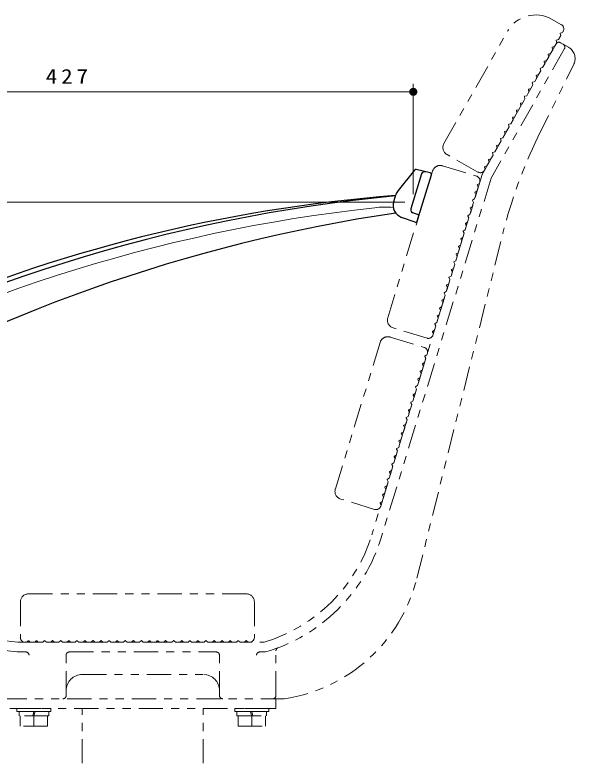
# Model space of a CAD drawing. Units: millimetres on the paper, scale 1:5. Extents: x -385 to 0, y 0 to 267.
# Drawn here: x -206.2 to -136.8, y 124.9 to 217.4 of the extents above; entities that cross this region are included whole.
import ezdxf

# ---------------------------------------------------------------- set-up
doc = ezdxf.new("R2010")
doc.units = ezdxf.units.MM
doc.linetypes.add('USER3', pattern=[8, 3, -1, 1, -1, 1, -1])
doc.layers.add('1_5', color=3, linetype='USER3', lineweight=13)
doc.styles.add('ＭＳ ゴシック', font='')
doc.styles.get('ＭＳ ゴシック').set_extended_font_data('MS Gothic')

# ---------------------------------------------------------------- blocks, each defined once
blk = doc.blocks.new('filled_dot')
at = {"color": 0, "linetype": 'Continuous', "lineweight": -2, "const_width": 1.25}
blk.add_lwpolyline([(-0.625, 0, 1), (0.625, 0, 1)], format="xyb", close=True, dxfattribs=at)

msp = doc.modelspace()

# ---------------------------------------------------------------- linework, layer by layer
at = {"layer": '1_5'}
for p, q in [((-139.703, 216.851), (-138.485, 216.162)), ((-153.033, 201.414), (-145.154, 215.34)), ((-138.566, 214.8), (-138.837, 214.322)), ((-138.566, 214.8), (-138.635, 215.049)), ((-138.593, 215.123), (-138.344, 215.192)), ((-138.258, 215.344), (-138.344, 215.192)), ((-139.058, 213.93), (-139.329, 213.451)), ((-139.058, 213.93), (-139.127, 214.179)), ((-139.085, 214.253), (-138.837, 214.322)), ((-139.551, 213.06), (-139.822, 212.581)), ((-139.551, 213.06), (-139.619, 213.308)), ((-139.578, 213.382), (-139.329, 213.451)), ((-140.043, 212.189), (-140.314, 211.71)), ((-140.043, 212.189), (-140.112, 212.438)), ((-140.07, 212.512), (-139.822, 212.581)), ((-140.535, 211.319), (-140.806, 210.84)), ((-140.535, 211.319), (-140.604, 211.568)), ((-140.563, 211.642), (-140.314, 211.71)), ((-141.028, 210.449), (-141.299, 209.97)), ((-141.028, 210.449), (-141.097, 210.697)), ((-141.055, 210.771), (-140.806, 210.84)), ((-142.04, 209.03), (-141.791, 209.099)), ((-141.52, 209.578), (-141.791, 209.099)), ((-141.52, 209.578), (-141.589, 209.827)), ((-141.547, 209.901), (-141.299, 209.97)), ((-142.532, 208.16), (-142.284, 208.229)), ((-142.013, 208.708), (-142.284, 208.229)), ((-142.013, 208.708), (-142.082, 208.957)), ((-142.997, 206.967), (-143.066, 207.216)), ((-143.025, 207.29), (-142.776, 207.359)), ((-142.505, 207.838), (-142.776, 207.359)), ((-142.505, 207.838), (-142.574, 208.086)), ((-143.559, 206.346), (-143.49, 206.097)), ((-143.268, 206.488), (-143.517, 206.419)), ((-143.268, 206.488), (-143.133, 206.728)), ((-142.997, 206.967), (-143.133, 206.728)), ((-144.051, 205.475), (-143.982, 205.227)), ((-143.761, 205.618), (-144.01, 205.549)), ((-143.761, 205.618), (-143.49, 206.097)), ((-144.544, 204.605), (-144.475, 204.356)), ((-144.253, 204.748), (-144.502, 204.679)), ((-144.253, 204.748), (-143.982, 205.227)), ((-145.036, 203.734), (-144.967, 203.486)), ((-144.746, 203.877), (-144.994, 203.808)), ((-144.746, 203.877), (-144.475, 204.356)), ((-145.731, 202.137), (-145.46, 202.615)), ((-145.529, 202.864), (-145.46, 202.615)), ((-145.238, 203.007), (-145.487, 202.938)), ((-145.238, 203.007), (-144.967, 203.486)), ((-146.223, 201.266), (-145.952, 201.745)), ((-146.021, 201.994), (-145.952, 201.745)), ((-145.731, 202.137), (-145.979, 202.068)), ((-146.715, 200.396), (-146.444, 200.875)), ((-146.513, 201.123), (-146.444, 200.875)), ((-146.223, 201.266), (-146.472, 201.197)), ((-148.826, 197.885), (-152.655, 200.051)), ((-147.208, 199.525), (-146.937, 200.004)), ((-147.006, 200.253), (-146.937, 200.004)), ((-146.715, 200.396), (-146.964, 200.327)), ((-147.7, 198.655), (-147.429, 199.134)), ((-147.498, 199.383), (-147.429, 199.134)), ((-147.208, 199.525), (-147.456, 199.457)), ((-160.006, 179.835), (-154.451, 198.004)), ((-153.202, 198.668), (-148.994, 197.382)), ((-148.008, 198.111), (-147.922, 198.264)), ((-147.991, 198.512), (-147.922, 198.264)), ((-147.7, 198.655), (-147.949, 198.586)), ((-148.778, 196.035), (-148.9, 196.263)), ((-148.875, 196.344), (-148.647, 196.465)), ((-148.596, 196.633), (-148.647, 196.465)), ((-149.071, 195.079), (-149.192, 195.307)), ((-149.167, 195.388), (-148.939, 195.509)), ((-148.778, 196.035), (-148.939, 195.509)), ((-149.363, 194.123), (-149.484, 194.35)), ((-149.46, 194.432), (-149.232, 194.553)), ((-149.071, 195.079), (-149.232, 194.553)), ((-149.656, 193.166), (-149.777, 193.394)), ((-149.752, 193.475), (-149.524, 193.596)), ((-149.363, 194.123), (-149.524, 193.596)), ((-149.948, 192.21), (-150.069, 192.438)), ((-150.044, 192.519), (-149.816, 192.64)), ((-149.656, 193.166), (-149.816, 192.64)), ((-150.24, 191.254), (-150.361, 191.481)), ((-150.337, 191.563), (-150.109, 191.684)), ((-149.948, 192.21), (-150.109, 191.684)), ((-150.629, 190.606), (-150.401, 190.727)), ((-150.24, 191.254), (-150.401, 190.727)), ((-150.921, 189.65), (-150.694, 189.771)), ((-150.533, 190.297), (-150.694, 189.771)), ((-150.533, 190.297), (-150.654, 190.525)), ((-151.214, 188.694), (-150.986, 188.815)), ((-150.825, 189.341), (-150.986, 188.815)), ((-150.825, 189.341), (-150.946, 189.569)), ((-151.506, 187.737), (-151.278, 187.859)), ((-151.117, 188.385), (-151.278, 187.859)), ((-151.117, 188.385), (-151.239, 188.613)), ((-151.571, 186.902), (-151.799, 186.781)), ((-151.571, 186.902), (-151.49, 187.165)), ((-151.41, 187.428), (-151.531, 187.656)), ((-151.41, 187.428), (-151.49, 187.165)), ((-151.863, 185.946), (-152.091, 185.825)), ((-151.863, 185.946), (-151.702, 186.472)), ((-151.823, 186.7), (-151.702, 186.472)), ((-152.155, 184.99), (-151.995, 185.516)), ((-152.116, 185.744), (-151.995, 185.516)), ((-152.448, 184.033), (-152.287, 184.56)), ((-152.408, 184.787), (-152.287, 184.56)), ((-152.155, 184.99), (-152.383, 184.868)), ((-152.74, 183.077), (-152.579, 183.603)), ((-152.7, 183.831), (-152.579, 183.603)), ((-152.448, 184.033), (-152.676, 183.912)), ((-153.033, 182.121), (-152.872, 182.647)), ((-152.993, 182.875), (-152.872, 182.647)), ((-152.74, 183.077), (-152.968, 182.956)), ((-153.325, 181.164), (-153.164, 181.691)), ((-153.285, 181.918), (-153.164, 181.691)), ((-153.033, 182.121), (-153.26, 182)), ((-153.617, 180.208), (-153.456, 180.734)), ((-153.578, 180.962), (-153.456, 180.734)), ((-153.325, 181.164), (-153.553, 181.043)), ((-153.91, 179.252), (-153.749, 179.778)), ((-153.87, 180.006), (-153.749, 179.778)), ((-153.617, 180.208), (-153.845, 180.087)), ((-155.134, 177.3), (-159.342, 178.586)), ((-154.202, 178.295), (-154.041, 178.822)), ((-154.162, 179.05), (-154.041, 178.822)), ((-153.91, 179.252), (-154.137, 179.131)), ((-154.455, 178.093), (-154.334, 177.865)), ((-154.202, 178.295), (-154.43, 178.174)), ((-154.385, 177.698), (-154.334, 177.865)), ((-166.496, 158.605), (-160.941, 176.774)), ((-159.693, 177.438), (-155.485, 176.152)), ((-155.269, 174.805), (-155.39, 175.033)), ((-155.365, 175.114), (-155.138, 175.235)), ((-155.086, 175.403), (-155.138, 175.235)), ((-155.562, 173.849), (-155.683, 174.077)), ((-155.658, 174.158), (-155.43, 174.279)), ((-155.269, 174.805), (-155.43, 174.279)), ((-155.854, 172.893), (-155.975, 173.12)), ((-155.95, 173.202), (-155.722, 173.323)), ((-155.562, 173.849), (-155.722, 173.323)), ((-156.146, 171.936), (-156.267, 172.164)), ((-156.243, 172.245), (-156.015, 172.366)), ((-155.854, 172.893), (-156.015, 172.366)), ((-156.439, 170.98), (-156.56, 171.208)), ((-156.535, 171.289), (-156.307, 171.41)), ((-156.146, 171.936), (-156.307, 171.41)), ((-156.731, 170.024), (-156.852, 170.252)), ((-156.827, 170.333), (-156.6, 170.454)), ((-156.439, 170.98), (-156.6, 170.454)), ((-157.023, 169.067), (-157.144, 169.295)), ((-157.12, 169.376), (-156.892, 169.497)), ((-156.731, 170.024), (-156.892, 169.497)), ((-157.412, 168.42), (-157.184, 168.541)), ((-157.023, 169.067), (-157.184, 168.541)), ((-157.704, 167.464), (-157.477, 167.585)), ((-157.316, 168.111), (-157.477, 167.585)), ((-157.316, 168.111), (-157.437, 168.339)), ((-157.997, 166.507), (-157.769, 166.629)), ((-157.608, 167.155), (-157.769, 166.629)), ((-157.608, 167.155), (-157.729, 167.383)), ((-158.061, 165.672), (-158.289, 165.551)), ((-158.061, 165.672), (-157.981, 165.935)), ((-157.9, 166.198), (-158.022, 166.426)), ((-157.9, 166.198), (-157.981, 165.935)), ((-158.354, 164.716), (-158.582, 164.595)), ((-158.354, 164.716), (-158.193, 165.242)), ((-158.314, 165.47), (-158.193, 165.242)), ((-158.646, 163.76), (-158.874, 163.639)), ((-158.646, 163.76), (-158.485, 164.286)), ((-158.606, 164.514), (-158.485, 164.286)), ((-158.938, 162.803), (-159.166, 162.682)), ((-158.938, 162.803), (-158.778, 163.33)), ((-158.899, 163.557), (-158.778, 163.33)), ((-159.231, 161.847), (-159.07, 162.373)), ((-159.191, 162.601), (-159.07, 162.373)), ((-159.523, 160.891), (-159.362, 161.417)), ((-159.483, 161.645), (-159.362, 161.417)), ((-159.231, 161.847), (-159.459, 161.726)), ((-159.816, 159.934), (-159.655, 160.461)), ((-159.776, 160.688), (-159.655, 160.461)), ((-159.523, 160.891), (-159.751, 160.77)), ((-160.108, 158.978), (-159.947, 159.504)), ((-160.068, 159.732), (-159.947, 159.504)), ((-159.816, 159.934), (-160.043, 159.813)), ((-160.4, 158.022), (-160.239, 158.548)), ((-160.361, 158.776), (-160.239, 158.548)), ((-160.108, 158.978), (-160.336, 158.857)), ((-161.625, 156.07), (-165.832, 157.356)), ((-160.693, 157.065), (-160.532, 157.592)), ((-160.653, 157.82), (-160.532, 157.592)), ((-160.4, 158.022), (-160.628, 157.901)), ((-160.945, 156.863), (-160.824, 156.635)), ((-160.693, 157.065), (-160.921, 156.944)), ((-160.875, 156.468), (-160.824, 156.635)), ((-204.531, 145.598), (-177.531, 145.598)), ((-205.531, 144.598), (-205.531, 140.198)), ((-176.531, 144.598), (-176.531, 140.198)), ((-204.573, 139.78), (-204.756, 139.598)), ((-204.306, 139.598), (-204.488, 139.78)), ((-203.573, 139.78), (-203.756, 139.598)), ((-203.306, 139.598), (-203.488, 139.78)), ((-202.573, 139.78), (-202.756, 139.598)), ((-202.306, 139.598), (-202.488, 139.78)), ((-201.573, 139.78), (-201.756, 139.598)), ((-201.306, 139.598), (-201.488, 139.78)), ((-200.573, 139.78), (-200.756, 139.598)), ((-200.306, 139.598), (-200.488, 139.78)), ((-199.573, 139.78), (-199.756, 139.598)), ((-199.306, 139.598), (-199.488, 139.78)), ((-198.573, 139.78), (-198.756, 139.598)), ((-198.306, 139.598), (-198.488, 139.78)), ((-197.573, 139.78), (-197.756, 139.598)), ((-197.306, 139.598), (-197.488, 139.78)), ((-196.573, 139.78), (-196.756, 139.598)), ((-196.306, 139.598), (-196.488, 139.78)), ((-195.573, 139.78), (-195.756, 139.598)), ((-195.306, 139.598), (-195.488, 139.78)), ((-194.573, 139.78), (-194.756, 139.598)), ((-194.306, 139.598), (-194.488, 139.78)), ((-193.573, 139.78), (-193.756, 139.598)), ((-193.306, 139.598), (-193.488, 139.78)), ((-192.573, 139.78), (-192.756, 139.598)), ((-192.306, 139.598), (-192.488, 139.78)), ((-191.573, 139.78), (-191.756, 139.598)), ((-191.306, 139.598), (-191.488, 139.78)), ((-190.756, 139.598), (-190.573, 139.78)), ((-190.488, 139.78), (-190.306, 139.598)), ((-189.756, 139.598), (-189.573, 139.78)), ((-189.488, 139.78), (-189.306, 139.598)), ((-188.756, 139.598), (-188.573, 139.78)), ((-188.488, 139.78), (-188.306, 139.598)), ((-187.756, 139.598), (-187.573, 139.78)), ((-187.488, 139.78), (-187.306, 139.598)), ((-186.756, 139.598), (-186.573, 139.78)), ((-186.488, 139.78), (-186.306, 139.598)), ((-185.756, 139.598), (-185.573, 139.78)), ((-185.488, 139.78), (-185.306, 139.598)), ((-184.756, 139.598), (-184.573, 139.78)), ((-184.488, 139.78), (-184.306, 139.598)), ((-183.756, 139.598), (-183.573, 139.78)), ((-183.488, 139.78), (-183.306, 139.598)), ((-182.756, 139.598), (-182.573, 139.78)), ((-182.488, 139.78), (-182.306, 139.598)), ((-181.756, 139.598), (-181.573, 139.78)), ((-181.488, 139.78), (-181.306, 139.598)), ((-180.756, 139.598), (-180.573, 139.78)), ((-180.488, 139.78), (-180.306, 139.598)), ((-179.756, 139.598), (-179.573, 139.78)), ((-179.488, 139.78), (-179.306, 139.598)), ((-178.756, 139.598), (-178.573, 139.78)), ((-178.488, 139.78), (-178.306, 139.598)), ((-177.756, 139.598), (-177.573, 139.78)), ((-177.488, 139.78), (-177.306, 139.598)), ((-204.931, 139.598), (-204.756, 139.598)), ((-204.306, 139.598), (-203.756, 139.598)), ((-203.306, 139.598), (-202.756, 139.598)), ((-202.306, 139.598), (-201.756, 139.598)), ((-201.306, 139.598), (-200.756, 139.598)), ((-200.306, 139.598), (-199.756, 139.598)), ((-199.306, 139.598), (-198.756, 139.598)), ((-198.306, 139.598), (-197.756, 139.598)), ((-197.306, 139.598), (-196.756, 139.598)), ((-196.306, 139.598), (-195.756, 139.598)), ((-195.306, 139.598), (-194.756, 139.598)), ((-194.306, 139.598), (-193.756, 139.598)), ((-193.306, 139.598), (-192.756, 139.598)), ((-192.306, 139.598), (-191.756, 139.598)), ((-191.306, 139.598), (-191.031, 139.598)), ((-190.756, 139.598), (-191.031, 139.598)), ((-189.756, 139.598), (-190.306, 139.598)), ((-188.756, 139.598), (-189.306, 139.598)), ((-187.756, 139.598), (-188.306, 139.598)), ((-186.756, 139.598), (-187.306, 139.598)), ((-185.756, 139.598), (-186.306, 139.598)), ((-184.756, 139.598), (-185.306, 139.598)), ((-183.756, 139.598), (-184.306, 139.598)), ((-182.756, 139.598), (-183.306, 139.598)), ((-181.756, 139.598), (-182.306, 139.598)), ((-180.756, 139.598), (-181.306, 139.598)), ((-179.756, 139.598), (-180.306, 139.598)), ((-178.756, 139.598), (-179.306, 139.598)), ((-177.756, 139.598), (-178.306, 139.598)), ((-177.131, 139.598), (-177.306, 139.598))]:
    msp.add_line(p, q, dxfattribs=at)
at = {"layer": '1_5', "color": 7}
for p, q in [((-139.144, 213.778), (-148.303, 197.589)), ((-138.251, 213.732), (-138.599, 213.929)), ((-138.251, 213.732), (-137.597, 213.362)), ((-138.1, 213.187), (-147.194, 197.113)), ((-141.384, 202.21), (-136.948, 211.265)), ((-148.303, 197.589), (-161.965, 152.903)), ((-147.194, 197.113), (-160.818, 152.552)), ((-156.389, 147.538), (-145.721, 190.328)), ((-247.934, 144.022), (-205.845, 139.598)), ((-248.06, 142.828), (-205.908, 138.398)), ((-205.845, 139.598), (-175.331, 139.598)), ((-205.908, 138.398), (-204.856, 138.398)), ((-199.856, 132.998), (-199.856, 137.998)), ((-199.456, 138.398), (-181.256, 138.398)), ((-180.856, 132.998), (-180.856, 137.998)), ((-175.157, 138.398), (-175.856, 138.398)), ((-173.856, 132.998), (-173.856, 138.545)), ((-197.856, 135.598), (-182.856, 135.598)), ((-207.722, 132.598), (-172.823, 132.598)), ((-173.856, 132.598), (-173.856, 131.398)), ((-206.856, 131.398), (-173.856, 131.398)), ((-205.956, 131.398), (-201.756, 131.398)), ((-205.956, 131.398), (-205.956, 130.998)), ((-201.756, 130.998), (-201.756, 131.398)), ((-197.856, 68.598), (-197.856, 131.398)), ((-182.856, 68.598), (-182.856, 131.398)), ((-174.756, 131.398), (-178.956, 131.398)), ((-178.956, 130.998), (-178.956, 131.398)), ((-174.756, 131.398), (-174.756, 130.998)), ((-205.956, 130.998), (-201.756, 130.998)), ((-205.696, 130.498), (-205.696, 130.998)), ((-202.016, 130.998), (-205.696, 130.998)), ((-202.016, 130.498), (-205.696, 130.498)), ((-205.556, 129.218), (-205.556, 130.498)), ((-204.003, 130.498), (-203.869, 130.998)), ((-203.856, 130.498), (-203.856, 129.218)), ((-203.843, 130.498), (-203.709, 130.998)), ((-202.156, 129.218), (-202.156, 130.498)), ((-202.016, 130.498), (-202.016, 130.998)), ((-174.756, 130.998), (-178.956, 130.998)), ((-178.696, 130.498), (-178.696, 130.998)), ((-178.696, 130.998), (-175.016, 130.998)), ((-178.696, 130.498), (-175.016, 130.498)), ((-178.556, 129.218), (-178.556, 130.498)), ((-176.869, 130.498), (-177.003, 130.998)), ((-176.856, 130.498), (-176.856, 129.218)), ((-176.709, 130.498), (-176.843, 130.998)), ((-175.156, 129.218), (-175.156, 130.498)), ((-175.016, 130.498), (-175.016, 130.998)), ((-202.156, 129.218), (-205.556, 129.218)), ((-178.556, 129.218), (-175.156, 129.218))]:
    msp.add_line(p, q, dxfattribs=at)
at = {"layer": '1_5', "color": 7, "linetype": 'Continuous'}
for p, q in [((-156.837, 195.133), (-156.837, 208.836)), ((-242.218, 207.836), (-156.837, 207.836)), ((-157.885, 194.148), (-263.218, 194.148))]:
    msp.add_line(p, q, dxfattribs=at)
at = {"layer": '1_5', "color": 7, "linetype": 'Continuous', "lineweight": 25}
for p, q in [((-156.673, 198.142), (-158.721, 195.61)), ((-154.74, 197.779), (-156.469, 198.21)), ((-155.812, 197.656), (-157.139, 193.314)), ((-156.351, 191.788), (-154.597, 197.526)), ((-159.262, 194.238), (-159.007, 195.072)), ((-156.117, 192.554), (-156.887, 192.819)), ((-156.611, 191.659), (-158.279, 192.266))]:
    msp.add_line(p, q, dxfattribs=at)
at = {"layer": '1_5', "color": 7}
for centre, radius, start, end in [((-141.673, 213.37), 4, 60.5, 150.5), ((-138.796, 213.581), 0.4, 60.5, 150.5), ((-138.448, 213.384), 0.4, 330.5, 60.5), ((-138.384, 211.969), 1.6, 335.5, 60.5), ((-87.503, 175.812), 60, 153.89834, 166), ((-181.091, 158.75), 20, 286.74003, 343), ((-181.091, 158.75), 21.2, 286.25606, 343), ((-175.795, 152.376), 20, 278.54575, 346), ((-173.456, 138.545), 0.4, 110.70016, 180), ((-204.856, 137.998), 0.4, 0, 90), ((-199.456, 137.998), 0.4, 90, 180), ((-181.256, 137.998), 0.4, 0, 90), ((-175.856, 137.998), 0.4, 90, 180), ((-197.856, 133.598), 2, 90, 180), ((-182.856, 133.598), 2, 0, 90), ((-200.256, 132.998), 0.4, 270, 0), ((-180.456, 132.998), 0.4, 180, 270), ((-174.256, 132.998), 0.4, 270, 0)]:
    msp.add_arc(centre, radius, start, end, dxfattribs=at)
at = {"layer": '1_5'}
for centre, radius, start, end in [((-141.673, 213.37), 4, 60.5, 150.5), ((-138.78, 215.64), 0.6, 330.5, 60.5), ((-138.577, 215.065), 0.06, 105.49999, 195.50001), ((-139.069, 214.195), 0.06, 105.49999, 195.50001), ((-139.562, 213.324), 0.06, 105.49999, 195.50001), ((-140.054, 212.454), 0.06, 105.49999, 195.50001), ((-140.547, 211.584), 0.06, 105.49999, 195.50001), ((-141.039, 210.713), 0.06, 105.49999, 195.50001), ((-141.531, 209.843), 0.06, 105.49999, 195.50001), ((-142.516, 208.102), 0.06, 105.49999, 195.50001), ((-142.024, 208.973), 0.06, 105.49999, 195.50001), ((-143.009, 207.232), 0.06, 105.49999, 195.50001), ((-143.501, 206.362), 0.06, 105.49999, 195.50001), ((-143.501, 206.362), 0.06, 105.49999, 195.50001), ((-143.993, 205.491), 0.06, 105.49999, 195.50001), ((-144.486, 204.621), 0.06, 105.49999, 195.50001), ((-144.978, 203.75), 0.06, 105.49999, 195.50001), ((-145.471, 202.88), 0.06, 105.49999, 195.50001), ((-145.963, 202.01), 0.06, 105.49999, 195.50001), ((-152.163, 200.922), 1, 150.5, 240.5), ((-146.456, 201.139), 0.06, 105.49999, 195.50001), ((-146.948, 200.269), 0.06, 105.49999, 195.50001), ((-147.44, 199.399), 0.06, 105.49999, 195.50001), ((-153.494, 197.712), 1, 73, 163), ((-148.53, 198.407), 0.6, 240.5, 330.5), ((-147.933, 198.528), 0.06, 105.49999, 195.50001), ((-149.17, 196.808), 0.6, 343, 73), ((-148.847, 196.291), 0.06, 117.99999, 208.00001), ((-149.139, 195.335), 0.06, 117.99999, 208.00001), ((-149.431, 194.379), 0.06, 117.99999, 208.00001), ((-149.724, 193.422), 0.06, 117.99999, 208.00001), ((-150.016, 192.466), 0.06, 117.99999, 208.00001), ((-150.308, 191.51), 0.06, 117.99999, 208.00001), ((-150.601, 190.553), 0.06, 117.99999, 208.00001), ((-150.893, 189.597), 0.06, 117.99999, 208.00001), ((-151.186, 188.641), 0.06, 117.99999, 208.00001), ((-151.478, 187.684), 0.06, 117.99999, 208.00001), ((-151.77, 186.728), 0.06, 117.99999, 208.00001), ((-151.77, 186.728), 0.06, 117.99999, 208.00001), ((-152.063, 185.772), 0.06, 117.99999, 208.00001), ((-152.355, 184.816), 0.06, 117.99999, 208.00001), ((-152.647, 183.859), 0.06, 117.99999, 208.00001), ((-152.94, 182.903), 0.06, 117.99999, 208.00001), ((-153.232, 181.947), 0.06, 117.99999, 208.00001), ((-153.525, 180.99), 0.06, 117.99999, 208.00001), ((-159.049, 179.542), 1, 163, 253), ((-153.817, 180.034), 0.06, 117.99999, 208.00001), ((-154.109, 179.078), 0.06, 117.99999, 208.00001), ((-154.959, 177.873), 0.6, 253, 343), ((-154.402, 178.121), 0.06, 117.99999, 208.00001), ((-159.985, 176.482), 1, 73, 163), ((-155.66, 175.578), 0.6, 343, 73), ((-155.337, 175.061), 0.06, 117.99999, 208.00001), ((-155.63, 174.105), 0.06, 117.99999, 208.00001), ((-155.922, 173.149), 0.06, 117.99999, 208.00001), ((-156.214, 172.192), 0.06, 117.99999, 208.00001), ((-156.507, 171.236), 0.06, 117.99999, 208.00001), ((-156.799, 170.28), 0.06, 117.99999, 208.00001), ((-157.092, 169.323), 0.06, 117.99999, 208.00001), ((-157.384, 168.367), 0.06, 117.99999, 208.00001), ((-157.676, 167.411), 0.06, 117.99999, 208.00001), ((-157.969, 166.454), 0.06, 117.99999, 208.00001), ((-158.261, 165.498), 0.06, 117.99999, 208.00001), ((-158.261, 165.498), 0.06, 117.99999, 208.00001), ((-158.553, 164.542), 0.06, 117.99999, 208.00001), ((-158.846, 163.586), 0.06, 117.99999, 208.00001), ((-159.138, 162.629), 0.06, 117.99999, 208.00001), ((-159.43, 161.673), 0.06, 117.99999, 208.00001), ((-159.723, 160.717), 0.06, 117.99999, 208.00001), ((-160.015, 159.76), 0.06, 117.99999, 208.00001), ((-165.54, 158.312), 1, 163, 253), ((-160.308, 158.804), 0.06, 117.99999, 208.00001), ((-160.6, 157.848), 0.06, 117.99999, 208.00001), ((-161.449, 156.643), 0.6, 253, 343), ((-160.892, 156.891), 0.06, 117.99999, 208.00001), ((-204.531, 144.598), 1, 90, 180), ((-177.531, 144.598), 1, 0, 90), ((-204.931, 140.198), 0.6, 180, 270), ((-204.531, 139.738), 0.06, 44.99999, 135.00001), ((-203.531, 139.738), 0.06, 44.99999, 135.00001), ((-202.531, 139.738), 0.06, 44.99999, 135.00001), ((-201.531, 139.738), 0.06, 44.99999, 135.00001), ((-200.531, 139.738), 0.06, 44.99999, 135.00001), ((-199.531, 139.738), 0.06, 44.99999, 135.00001), ((-198.531, 139.738), 0.06, 44.99999, 135.00001), ((-197.531, 139.738), 0.06, 44.99999, 135.00001), ((-196.531, 139.738), 0.06, 44.99999, 135.00001), ((-195.531, 139.738), 0.06, 44.99999, 135.00001), ((-194.531, 139.738), 0.06, 44.99999, 135.00001), ((-193.531, 139.738), 0.06, 44.99999, 135.00001), ((-192.531, 139.738), 0.06, 44.99999, 135.00001), ((-191.531, 139.738), 0.06, 44.99999, 135.00001), ((-190.531, 139.738), 0.06, 44.99999, 135.00001), ((-190.531, 139.738), 0.06, 44.99999, 135.00001), ((-189.531, 139.738), 0.06, 44.99999, 135.00001), ((-188.531, 139.738), 0.06, 44.99999, 135.00001), ((-187.531, 139.738), 0.06, 44.99999, 135.00001), ((-186.531, 139.738), 0.06, 44.99999, 135.00001), ((-185.531, 139.738), 0.06, 44.99999, 135.00001), ((-184.531, 139.738), 0.06, 44.99999, 135.00001), ((-183.531, 139.738), 0.06, 44.99999, 135.00001), ((-182.531, 139.738), 0.06, 44.99999, 135.00001), ((-181.531, 139.738), 0.06, 44.99999, 135.00001), ((-180.531, 139.738), 0.06, 44.99999, 135.00001), ((-179.531, 139.738), 0.06, 44.99999, 135.00001), ((-178.531, 139.738), 0.06, 44.99999, 135.00001), ((-177.531, 139.738), 0.06, 44.99999, 135.00001), ((-177.131, 140.198), 0.6, 270, 0)]:
    msp.add_arc(centre, radius, start, end, dxfattribs=at)
at = {"layer": '1_5', "color": 7, "linetype": 'Continuous', "lineweight": 25}
for centre, radius, start, end in [((-156.518, 198.016), 0.2, 76, 141.02971), ((-155.43, 197.539), 0.4, 76, 163), ((-154.788, 197.585), 0.2, 343, 76), ((-157.477, 194.604), 1.6, 141.02971, 163), ((-140.054, -4.158), 200, 95.44961, 119.51152), ((-144.314, 5.548), 190, 94.44405, 113.69519), ((-157.732, 193.77), 1.6, 163, 250), ((-129.729, -5.031), 200, 98.41999, 120.70795), ((-156.757, 193.197), 0.4, 163, 251), ((-156.542, 191.847), 0.2, 250, 343)]:
    msp.add_arc(centre, radius, start, end, dxfattribs=at)
at = {"layer": '1_5', "color": 7, "linetype": 'Continuous'}
for centre, radius, start, end in [((-140.054, -4.158), 198.8, 96.22779, 119.51152), ((-160.21, 180.545), 13, 86.03693, 96.22779)]:
    msp.add_arc(centre, radius, start, end, dxfattribs=at)

# ---------------------------------------------------------------- block references
at = {"layer": '1_5', "color": 7, "xscale": 0.4, "yscale": 0.4, "rotation": 180}
msp.add_blockref('filled_dot', (-156.837, 207.836), dxfattribs=at)

# ---------------------------------------------------------------- texts
at = {"layer": '1_5', "color": 7, "insert": (-199.528, 208.836), "char_height": 1.833, "attachment_point": 8, "style": 'ＭＳ ゴシック'}
msp.add_mtext('\\T1.33;\\W1.15;427', dxfattribs=at)

doc.saveas('drawing.dxf')
